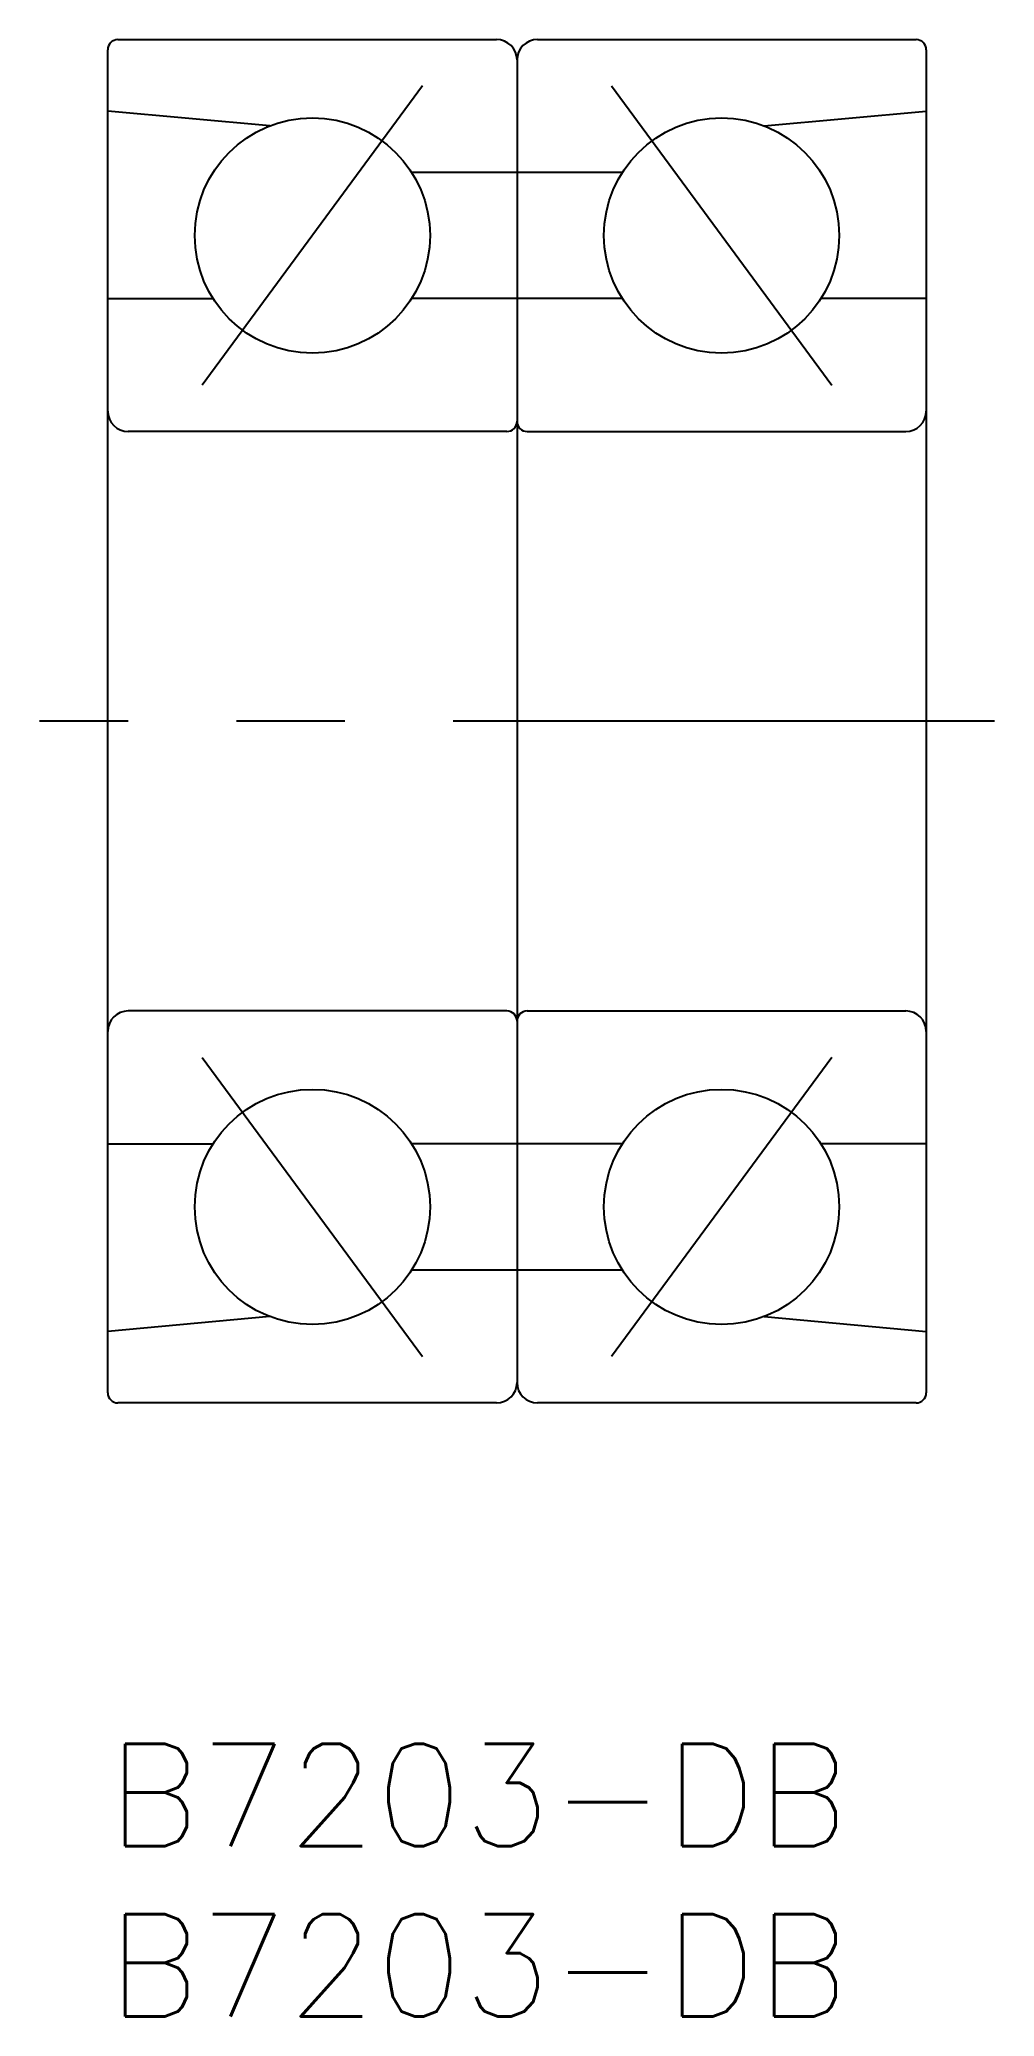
# Model space of a CAD drawing. Extents: x -2 to 26, y -8 to 50.
import ezdxf

# ---------------------------------------------------------------- set-up
doc = ezdxf.new("R2010")
doc.units = 0
doc.header["$LTSCALE"] = 0.5
doc.linetypes.add('CENTER', pattern=[50.8, 31.75, -6.35, 6.35, -6.35])
for name, color, linetype in [('MSM_CENTER', 1, 'CENTER'), ('MSM_CONTINUOUS', 7, 'CONTINUOUS'), ('MSM_PART_NUMBER', 7, 'CONTINUOUS')]:
    doc.layers.add(name, color=color, linetype=linetype)
doc.styles.get("Standard").update_dxf_attribs({"font": 'txt.shx', "height": 3, "bigfont": 'bigfont.shx'})

# ---------------------------------------------------------------- blocks, each defined once
blk = doc.blocks.new('*U2')
at = {"layer": 'MSM_PART_NUMBER'}
blk.add_text('B7203-DB', height=3, dxfattribs=at).set_placement((0, -3))
blk = doc.blocks.new('*U3')
at = {"layer": 'MSM_PART_NUMBER'}
blk.add_text('B7203-DB', height=3, dxfattribs=at).set_placement((0, -8))

msp = doc.modelspace()

# ---------------------------------------------------------------- linework, layer by layer
at = {"layer": 'MSM_CENTER'}
for p, q in [((9.233, 48.638), (2.767, 39.862)), ((14.767, 48.638), (21.233, 39.862)), ((26, 30), (-2, 30)), ((2.767, 20.138), (9.233, 11.362)), ((21.233, 20.138), (14.767, 11.362))]:
    msp.add_line(p, q, dxfattribs=at)
at = {"layer": 'MSM_CONTINUOUS'}
for p, q in [((0.3, 50), (11.4, 50)), ((12.6, 50), (23.7, 50)), ((0, 10.3), (0, 49.7)), ((12, 49.4), (12, 10.6)), ((24, 49.7), (24, 10.3)), ((4.756, 47.468), (0, 47.9)), ((19.244, 47.468), (24, 47.9)), ((15.088, 46.1), (8.912, 46.1)), ((0, 42.4), (3.088, 42.4)), ((15.088, 42.4), (8.912, 42.4)), ((24, 42.4), (20.912, 42.4)), ((11.7, 38.5), (0.6, 38.5)), ((12.3, 38.5), (23.4, 38.5)), ((11.7, 21.5), (0.6, 21.5)), ((12.3, 21.5), (23.4, 21.5)), ((0, 17.6), (3.088, 17.6)), ((15.088, 17.6), (8.912, 17.6)), ((24, 17.6), (20.912, 17.6)), ((15.088, 13.9), (8.912, 13.9)), ((4.756, 12.532), (0, 12.1)), ((19.244, 12.532), (24, 12.1)), ((11.4, 10), (0.3, 10)), ((23.7, 10), (12.6, 10))]:
    msp.add_line(p, q, dxfattribs=at)
for centre in [(6, 44.25), (18, 44.25), (6, 15.75), (18, 15.75)]:
    msp.add_circle(centre, 3.45, dxfattribs=at)
for centre, radius, start, end in [((0.3, 49.7), 0.3, 90, 180), ((11.4, 49.4), 0.6, 0, 90), ((12.6, 49.4), 0.6, 90, 180), ((23.7, 49.7), 0.3, 0, 90), ((0.6, 39.1), 0.6, 180, 270), ((23.4, 39.1), 0.6, 270, 0), ((11.7, 38.8), 0.3, 270, 0), ((12.3, 38.8), 0.3, 180, 270), ((0.6, 20.9), 0.6, 90, 180), ((11.7, 21.2), 0.3, 0, 90), ((12.3, 21.2), 0.3, 90, 180), ((23.4, 20.9), 0.6, 0, 90), ((11.4, 10.6), 0.6, 270, 0), ((12.6, 10.6), 0.6, 180, 270), ((0.3, 10.3), 0.3, 180, 270), ((23.7, 10.3), 0.3, 270, 0)]:
    msp.add_arc(centre, radius, start, end, dxfattribs=at)

# ---------------------------------------------------------------- block references
for name in ['*U2', '*U3']:
    msp.add_blockref(name, (0, 0), dxfattribs=at)

doc.saveas('drawing.dxf')
